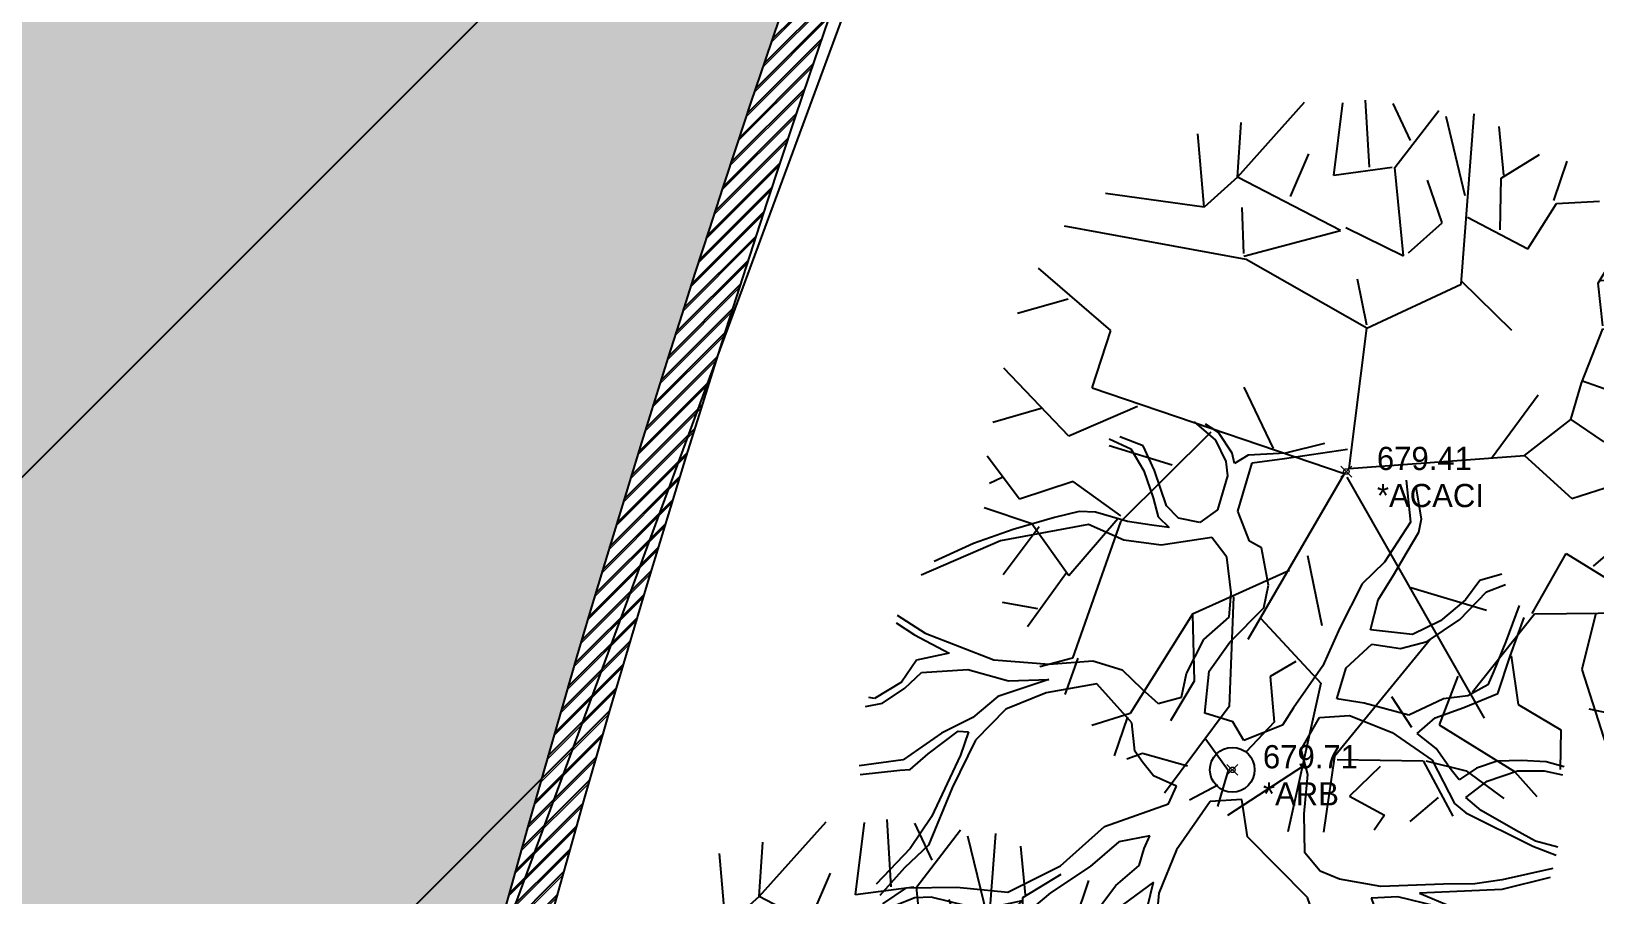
# Model space of a CAD drawing. Extents: x 350769 to 354978, y 6304672 to 6307963.
# Drawn here: x 352601.86 to 352610.41, y 6305503.55 to 6305508.27 of the extents above; entities that cross this region are included whole.
import ezdxf

# ---------------------------------------------------------------- set-up
doc = ezdxf.new("R2010")
doc.units = 0
doc.header["$PDMODE"] = 35
doc.header["$PDSIZE"] = 0.03
doc.linetypes.add('CONTINUOS', pattern=[0])
doc.layers.get('0').update_dxf_attribs({"linetype": 'CONTINUOUS'})
for name, color, linetype in [('0-LEVANTAMIENTO 2020.SEP', 252, 'CONTINUOUS'), ('1-MURO', 7, 'CONTINUOUS'), ('2-ACHURADO MURO', 9, 'CONTINUOUS'), ('2-ACHURADO RADIER', 9, 'CONTINUOUS'), ('2-ACHURADO VEREDA', 252, 'CONTINUOUS'), ('V-NODE DIC 2005', 4, 'CONTINUOUS'), ('V-NODE-TEXT DIC 2005', 2, 'CONTINUOUS'), ('Z-ACACI', 253, 'CONTINUOUS'), ('Z-ARB', 253, 'CONTINUOUS')]:
    doc.layers.add(name, color=color, linetype=linetype)
doc.layers.add('0_ASD_TOPOGRAFIA_ELEMENTOS', color=7, linetype='CONTINUOS', lineweight=5, true_color=0xbdbdbd)
pattern_1 = [(45, (0, 0), (-0.04490128060534577, 0.04490128060534577), [])]
pattern_2 = [(45, (38000, -3000), (-0.04490128060534577, 0.04490128060534577), [])]

# ---------------------------------------------------------------- blocks, each defined once
blk = doc.blocks.new('ACACI')
for p, q in [((-0.6209537349022867, 1.600605135768546), (-0.2607528943772195, 2.01530242168792)), ((-0.09436570407251565, 1.618158460041741), (-0.05231179883139703, 2.01530242168792)), ((0.09944794615785213, 1.666430101790866), (0.07202148622309323, 2.032855745961115)), ((0.3206880563411687, 1.815633358099376), (0.2237812312214373, 2.01530242168792)), ((0.2384086765187021, 1.666430101790866), (0.474276231998374, 1.982389938681308)), ((0.6114085316912679, 1.034510428005433), (0.6680898822287418, 1.967030779943343)), ((-0.6209537349022867, 1.600605135768546), (-0.6063262896050219, 1.899011648390342)), ((0.6260359769876231, 1.517226845477808), (0.5145017065715365, 1.949477455670149)), ((0.8344770725334456, 1.633517618779706), (0.8052221819298211, 1.899011648390342)), ((-0.8001399398444846, 1.433848555186842), (-0.8421938450856032, 1.83318668236825)), ((-0.3302332595521875, 1.499673521208933), (-0.2333264344324562, 1.734449233343867)), ((0.8198496272270859, 1.618158460041741), (1.028290722763813, 1.749808392077284)), ((1.11057010258628, 1.499673521208933), (1.180050467761248, 1.716895909070672)), ((0.2237812312214373, 1.666430101790866), (-0.09436570407251565, 1.618158460041741)), ((0.2932615963964054, 1.183713684314171), (0.2384086765187021, 1.666430101790866)), ((-0.6209537349022867, 1.600605135768546), (-0.8001399398444846, 1.433848555186842)), ((-0.05231179883139703, 1.317557781889263), (-0.6209537349022867, 1.600605135768546)), ((0.5017026919340424, 1.36802358916907), (0.4175948814518051, 1.600605135768546)), ((0.8198496272270859, 1.33511110615791), (0.8198496272270859, 1.618158460041741)), ((-0.8001399398444846, 1.433848555186842), (-1.34135541597243, 1.499673521208933)), ((0.97160937222543, 1.234179491598297), (1.125197547882635, 1.484314362470968)), ((1.125197547882635, 1.484314362470968), (1.35923667269526, 1.499673521208933)), ((-0.578899829670263, 1.183713684314171), (-0.5935272749675278, 1.433848555186842)), ((0.3206880563411687, 1.201267008587365), (0.5017026919340424, 1.36802358916907)), ((0.6406634222948924, 1.40093607218023), (0.97160937222543, 1.234179491598297)), ((-0.5661008150236739, 1.150801201307559), (-1.562595526145742, 1.317557781889263)), ((-0.578899829670263, 1.168354525576206), (-0.05231179883139703, 1.317557781889263)), ((-0.02488533889663813, 1.33511110615791), (0.2932615963964054, 1.183713684314171)), ((1.35923667269526, 1.052063752278627), (1.525623862999055, 1.33511110615791)), ((0.09944794615785213, 0.7865697226679913), (-0.5661008150236739, 1.150801201307559)), ((-1.299301510731311, 0.7514630741261499), (-1.701556256506592, 1.084976235285239)), ((0.09944794615785213, 0.8019288814059564), (0.04459502627923939, 1.052063752278627)), ((0.09944794615785213, 0.7865697226679913), (0.6114085316912679, 1.034510428005433)), ((0.6114085316912679, 1.052063752278627), (0.8893299924120583, 0.7865697226679913)), ((1.388491563298885, 0.8194822056791509), (1.35923667269526, 1.052063752278627)), ((1.373864118000711, 1.067422911016592), (1.734064958535782, 1.084976235285239)), ((1.706638498591929, 0.7690163983947969), (1.788917878414395, 0.9862387862608557)), ((-1.535169066210983, 0.9182196547078547), (-1.811262096263818, 0.834841364417116)), ((0.01493126862260397, 0.01704215812196708), (0.09944794615785213, 0.7865697226679913)), ((1.276957292880979, 0.5035223687841608), (1.388491563298885, 0.8019288814059564)), ((1.388491563298885, 0.8019288814059564), (1.706638498591929, 0.7690163983947969)), ((-1.396208335851043, 0.4355032372311598), (-1.299301510731311, 0.7514630741261499)), ((1.706638498591929, 0.7690163983947969), (1.915079594128656, 0.7185505911149903)), ((-1.520541620913718, 0.1700092076250712), (-1.880742461438786, 0.5364348517953204)), ((1.276957292880979, 0.5188815275221259), (1.525623862999055, 0.4355032372311598)), ((1.525623862999055, 0.4355032372311598), (1.719437513229423, 0.5869006590751269)), ((1.719437513229423, 0.5869006590751269), (1.997358973951123, 0.5188815275221259)), ((-0.01208632425914402, -0.01210653169459874), (-1.396460465980454, 0.4347220821757674)), ((-0.3997136247289745, 0.1195434003409446), (-0.5661008150236739, 0.4530565615043542)), ((0.792423167292327, 0.0866309173341051), (1.041089737401308, 0.4355032372311598)), ((1.222104373002367, 0.3038533051958439), (1.276957292880979, 0.5035223687841608)), ((1.734064958535782, 0.2533874979160373), (1.982731528643853, 0.3543191124756504)), ((-1.674129796571833, 0.319212463933809), (-1.937423811987173, 0.2380283391780722)), ((-1.147541765742062, 0.3367657882070034), (-1.520541620913718, 0.1700092076250712)), ((0.97160937222543, 0.1041842416029795), (1.222104373002367, 0.3038533051958439)), ((1.222104373002367, 0.3038533051958439), (1.401290577936379, 0.1875625318937182)), ((-0.7452870199658719, 0.2029216906316833), (-1.229821145554524, -0.2951538855784293)), ((1.401290577936379, 0.1875625318937182), (1.734064958535782, 0.2533874979160373)), ((1.734064958535782, 0.2533874979160373), (1.776118863776901, 0.0866309173341051)), ((-0.9537281155025994, 0.02080595131201335), (-1.299301510731311, 0.1195434003409446)), ((0.01493126862260397, 0.01704215812196708), (0.97160937222543, 0.1041842416029795)), ((0.97160937222543, 0.1041842416029795), (1.234903387639861, -0.128397304996497)), ((1.776118863776901, 0.0866309173341051), (2.039412879192241, 0.0383592755852078)), ((-1.783835636328149, -0.178863112276531), (-1.964850271921023, 0.05371843432317291)), ((1.234903387639861, -0.128397304996497), (1.622530688109691, 0.003252627043366374)), ((1.622530688109691, 0.003252627043366374), (2.024785433884972, -0.2446880782986227)), ((-1.880742461438786, -0.06257233897895276), (-1.950222826624668, -0.09548482198556485)), ((-1.493115160969865, -0.0779314977166905), (-1.783835636328149, -0.178863112276531)), ((-1.229821145554524, -0.2622414025672697), (-1.493115160969865, -0.0779314977166905)), ((-0.01208632425914402, -0.01210653169459874), (-0.5247002114119823, -0.9267073980165605)), ((0.002541121047215711, -0.02965985596779319), (0.7750720210287909, -1.335811744189414)), ((1.873025688887537, -0.1459506292696915), (2.052211893829735, -0.0779314977166905)), ((-1.714355271144086, -0.3127072098516237), (-1.977649286558517, -0.2293289195606576)), ((-1.674129796571833, -0.3280663685895888), (-1.867943446802201, -0.5935603981956774)), ((-1.507742606267129, -0.5935603981956774), (-1.714355271144086, -0.3127072098516237)), ((-1.244448590852699, -0.2776005613052348), (-1.507742606267129, -0.5935603981956774)), ((-1.229821145554524, -0.2951538855784293), (-1.48031614633237, -1.043364332661213)), ((1.35923667269526, -0.4948229491667462), (1.510996417692695, -0.3609788515962009)), ((-0.2058999744986068, -0.4619104661601341), (-0.1217921640163695, -0.8436952690683484)), ((1.028290722763813, -0.7603169787773822), (1.207476927706011, -0.4289979831492019)), ((1.207476927706011, -0.4289979831492019), (1.428717037879323, -0.5606479151890653)), ((-1.520541620913718, -0.5782012394577123), (-1.728982716450446, -0.8766077520795079)), ((-0.3028067996092432, -0.5452887564511002), (-0.8293948304481091, -0.7932294617885418)), ((0.3627419615731924, -0.6286670467420663), (0.7777957219859672, -0.7449578200396445)), ((-1.674129796571833, -0.7778703030505767), (-1.867943446802201, -0.7449578200396445)), ((-0.6063262896050219, -0.694492012759838), (-0.6209537349022867, -1.293499203533884)), ((0.7083153568100897, -1.192567588969951), (1.041089737401308, -0.7603169787773822)), ((1.041089737401308, -0.7603169787773822), (1.706638498591929, -0.7449578200396445)), ((1.373864118000711, -0.7603169787773822), (1.304383752816648, -1.060917656934407)), ((1.706638498591929, -0.7603169787773822), (1.900452148831391, -0.694492012759838)), ((1.706638498591929, -0.7449578200396445), (1.748692403833047, -0.9095202350904401)), ((-0.8293948304481091, -0.7932294617885418), (-1.160340780379556, -1.341770845278461)), ((-0.8293948304481091, -0.7932294617885418), (-0.8147673851417494, -1.159655105958791)), ((-0.4545665446075873, -0.8107827860617363), (-0.1217921640163695, -1.159655105958791)), ((0.474276231998374, -0.9095202350904401), (-0.03951278419390292, -1.55899323314452)), ((0.9167564523468172, -0.9928985253814062), (0.9588103575879359, -1.258392554987495)), ((-1.48031614633237, -1.043364332661213), (-1.659502351265473, -1.093830139941019)), ((-1.451061255728746, -1.043364332661213), (-1.520541620913718, -1.243033396249757)), ((-0.2607528943772195, -1.043364332661213), (-0.3997136247289745, -1.126742622952179)), ((0.6260359769876231, -1.109189298678984), (0.5291291518769867, -1.37687749382485)), ((1.304383752816648, -1.060917656934407), (1.443344483177498, -1.475614942853781)), ((-0.8147673851417494, -1.159655105958791), (-0.9391006701962397, -1.37687749382485)), ((-0.3997136247289745, -1.126742622952179), (-0.3722871647933061, -1.37687749382485)), ((-0.1217921640163695, -1.159655105958791), (-0.2881793543110689, -1.973690519063894)), ((0.265835136462556, -1.225480071980883), (0.3773694068786426, -1.392236652562815)), ((0.9588103575879359, -1.258392554987495), (1.194677913059422, -1.392236652562815)), ((1.346437658057766, -1.275945879260689), (1.609731673472197, -1.326411686540496)), ((-1.160340780379556, -1.341770845278461), (-1.368781875915374, -1.409789976831462)), ((-1.174968225675912, -1.359324169551655), (-1.244448590852699, -1.574352391882485)), ((-0.6209537349022867, -1.293499203533884), (-0.9665271301400935, -1.774021455471029)), ((-0.3722871647933061, -1.37687749382485), (-0.5240469097916503, -1.541439908871325)), ((0.5291291518769867, -1.37687749382485), (0.9441829122815761, -1.624818199162291)), ((1.194677913059422, -1.392236652562815), (1.194677913059422, -1.609459040424326)), ((-0.7452870199658719, -1.475614942853781), (-0.6209537349022867, -1.642371523435486)), ((-1.090860415193674, -1.55899323314452), (-1.174968225675912, -1.591905716151132)), ((-0.8421938450856032, -1.624818199162291), (-1.090860415193674, -1.55899323314452)), ((-0.2058999744986068, -1.609459040424326), (-0.6209537349022867, -1.890312228772927)), ((-0.03951278419390292, -1.55899323314452), (-0.09436570407251565, -1.973690519063894)), ((-0.02488533889663813, -1.574352391882485), (0.4450213413947495, -1.574352391882485)), ((0.2109822165839432, -1.609459040424326), (0.04459502627923939, -1.774021455471029)), ((0.4450213413947495, -1.574352391882485), (0.6114085316912679, -1.874953070034962)), ((0.4596487866929237, -1.574352391882485), (0.6808888968662359, -1.624818199162291)), ((-0.6209537349022867, -1.642371523435486), (-0.6758066547808994, -1.842040587023803)), ((0.6808888968662359, -1.624818199162291), (0.8893299924120583, -1.774021455471029)), ((0.9441829122815761, -1.624818199162291), (1.068516197345161, -1.758662296733064)), ((-0.6758066547808994, -1.725749813726452), (-0.8293948304481091, -1.809128104012871)), ((0.04459502627923939, -1.774021455471029), (0.2384086765187021, -1.874953070034962)), ((0.5291291518769867, -1.774021455471029), (0.3773694068786426, -1.907865553041574)), ((0.2384086765187021, -1.874953070034962), (0.1835557566400894, -1.958331360325928))]:
    blk.add_line(p, q)
blk = doc.blocks.new('ARB')
at = {"layer": 'Z-ARB', "linetype": 'Continuous'}
for p, q in [((-0.2385580580867099, 1.898504579822657), (-0.1199409992605069, 1.800467273175855)), ((-0.1037370954309154, 1.842688644946065), (-0.1761572467603401, 1.88660098843593)), ((-0.7016695290167263, 1.798489326946765), (-0.5826025348451367, 1.745512381706249)), ((-0.5146351368912292, 1.762810608483051), (-0.6429927561475779, 1.809786109181914)), ((-0.1199409992605069, 1.800467273175855), (-0.06139714527125761, 1.683792082454602)), ((-0.02826826094315038, 1.730226086428047), (-0.1037370954309154, 1.842688644946065)), ((-0.5826025348451367, 1.745512381706249), (-0.5085071719677217, 1.625870582005518)), ((-0.4511962324395427, 1.629986665980141), (-0.5146351368912292, 1.762810608483051)), ((-0.01472734207709436, 1.674889341359631), (-0.02826826094315038, 1.730226086428047)), ((0.05878677274449728, 1.721222977972502), (-0.01472734207709436, 1.674889341359631)), ((0.2632312270015973, 1.734980747291957), (0.05878677274449728, 1.721222977972502)), ((0.257660092700462, 1.705775838534464), (0.6029066781666188, 1.762942473770636)), ((0.4759808443031943, 1.792296455085307), (0.2632312270015973, 1.734980747291957)), ((-0.5085071719677217, 1.625870582005518), (-0.4555031251202308, 1.480154705239329)), ((-0.3832586538974283, 1.436275874523744), (-0.4511962324395427, 1.629986665980141)), ((-0.06139714527125761, 1.683792082454602), (-0.05185833922769234, 1.606562565365493)), ((0.00822328308277065, 1.414350377707706), (0.0829657373506052, 1.678909605644549)), ((0.0829657373506052, 1.678909605644549), (0.257660092700462, 1.705775838534464)), ((-0.05185833922769234, 1.606562565365493), (-0.1036286924045271, 1.420638552781384)), ((0.9247204678194976, 1.598753203435081), (0.9526354237332271, 1.369798940851069)), ((1.012712447700324, 1.388436096386613), (0.9808417728982022, 1.560384268183952)), ((-0.4555031251202308, 1.480154705239329), (-0.4268529944492911, 1.376789532706425)), ((-0.8587094330614491, 1.398809392135263), (-0.994457045901072, 1.364343472080691)), ((-0.7701159765165357, 1.396958016837743), (-0.8587094330614491, 1.398809392135263)), ((-0.5937150824611308, 1.34825901622753), (-0.7701159765165357, 1.396958016837743)), ((-0.4268529944492911, 1.376789532706425), (-0.3650931206720998, 1.319695774954198)), ((-0.3150048380957742, 1.370502086171655), (-0.3832586538974283, 1.436275874523744)), ((-0.1980668099513423, 1.348194964275535), (-0.3150048380957742, 1.370502086171655)), ((-0.1036286924045271, 1.420638552781384), (-0.1980668099513423, 1.348194964275535)), ((0.07397833662435005, 1.250987145359431), (0.00822328308277065, 1.414350377707706)), ((0.9526354237332271, 1.369798940851069), (0.8133364126297238, 1.147651995528577)), ((0.9988629298441083, 1.315834381271998), (1.012712447700324, 1.388436096386613)), ((-1.217836342140799, 1.294006753603753), (-1.434756114109405, 1.214830329485267)), ((-0.8074188346436131, 1.328664025078979), (-1.286257494572055, 1.231648893957754)), ((-0.994457045901072, 1.364343472080691), (-1.217836342140799, 1.294006753603753)), ((-0.6131350060786644, 1.246456211489203), (-0.8074188346436131, 1.328664025078979)), ((-0.4599856979093602, 1.330356257270978), (-0.5937150824611308, 1.34825901622753)), ((-0.3650931206720998, 1.319695774954198), (-0.4599856979093602, 1.330356257270978)), ((0.937660615229106, 1.206787022923891), (0.9988629298441083, 1.315834381271998)), ((-1.286257494572055, 1.231648893957754), (-1.718236271934074, 1.037547674907728)), ((-1.434756114109405, 1.214830329485267), (-1.648154307218647, 1.112325912401502)), ((-0.4077684726362349, 1.22232522232116), (-0.6131350060786644, 1.246456211489203)), ((-0.1327585778326466, 1.267934345672984), (-0.4077684726362349, 1.22232522232116)), ((-0.04802207861757779, 1.161311371041847), (-0.1327585778326466, 1.267934345672984)), ((0.1399389636862907, 1.215914507508387), (0.07397833662435005, 1.250987145359431)), ((0.181825159364962, 1.011958312149545), (0.1399389636862907, 1.215914507508387)), ((0.8644895678207831, 1.077699087746623), (0.937660615229106, 1.206787022923891)), ((-0.02049341946076311, 0.9675352671574728), (-0.04802207861757779, 1.161311371041847)), ((0.8133364126297238, 1.147651995528577), (0.6934573251419351, 1.027307854943501)), ((0.6934573251419351, 1.027307854943501), (0.5748111521206738, 0.78617243966346)), ((0.7821921180475329, 0.9425783808710548), (0.8644895678207831, 1.077699087746623)), ((1.336701366846683, 1.055422276511308), (1.259966684569008, 0.9495041163345377)), ((1.456851595647095, 1.092697316120393), (1.336701366846683, 1.055422276511308)), ((1.373833069206739, 0.9955853488118009), (1.478256109012364, 1.035860510174643)), ((-0.0297183229613438, 0.8336901975426372), (-0.02049341946076311, 0.9675352671574728)), ((0.1582350810786011, 0.8882947910869916), (0.181825159364962, 1.011958312149545)), ((0.7425967763938388, 0.7768218359196908), (0.7821921180475329, 0.9425783808710548)), ((1.259966684569008, 0.9495041163345377), (1.124536088194873, 0.8321265847325776)), ((1.231454776330793, 0.8418282149377774), (1.373833069206739, 0.9955853488118009)), ((-0.02356739768219995, 0.6969120317216948), (0.1582350810786011, 0.8882947910869916)), ((1.553755542117869, 0.9235583552372191), (1.483805038840728, 0.7258874207973349)), ((1.508899172904421, 0.6456905661898418), (1.581627218018184, 0.8578803865748341)), ((-1.84984960530528, 0.773918126233184), (-1.749088701501023, 0.7095507646854458)), ((-1.844840496347388, 0.8169213460641913), (-1.690377510878534, 0.7210072219595531)), ((-0.1665300292097527, 0.7091348818321421), (-0.0297183229613438, 0.8336901975426372)), ((0.5748111521206738, 0.78617243966346), (0.4863559180103039, 0.5769827410331345)), ((0.9726113510096184, 0.7556004250245678), (0.7425967763938388, 0.7768218359196908)), ((1.124536088194873, 0.8321265847325776), (0.9726113510096184, 0.7556004250245678)), ((1.054268568450425, 0.717367261840991), (1.231454776330793, 0.8418282149377774)), ((-1.749088701501023, 0.7095507646854458), (-1.557769597839069, 0.6126935316524396)), ((-1.690377510878534, 0.7210072219595531), (-1.313428085320993, 0.5811316257013459)), ((-0.2585374407917698, 0.5231127725855913), (-0.1665300292097527, 0.7091348818321421)), ((-0.1348235771183681, 0.5372180371941795), (-0.02356739768219995, 0.6969120317216948)), ((0.6139312633604277, 0.5676951727427877), (0.7521432207013277, 0.6995908617545865)), ((0.7521432207013277, 0.6995908617545865), (0.9092915277724387, 0.6772207044032257)), ((0.9092915277724387, 0.6772207044032257), (1.054268568450425, 0.717367261840991)), ((1.483805038840728, 0.7258874207973349), (1.419390523575203, 0.5572579009412948)), ((-1.557769597839069, 0.6126935316524396), (-1.73523458530326, 0.5713031366040013)), ((1.445274569805406, 0.4393716568465607), (1.508899172904421, 0.6456905661898418)), ((-1.73523458530326, 0.5713031366040013), (-1.814765950639412, 0.4507035012911729)), ((-1.707366728536726, 0.5056258964823428), (-1.453315254206245, 0.524965392901322)), ((-1.453315254206245, 0.524965392901322), (-1.230065057718093, 0.4673294098847691)), ((-1.313428085320993, 0.5811316257013459), (-1.010371563043009, 0.5610254484863617)), ((-1.010371563043009, 0.5610254484863617), (-0.7720510968447343, 0.5833657951970963)), ((-0.7720510968447343, 0.5833657951970963), (-0.6112055308094568, 0.5376341321052678)), ((-0.6112055308094568, 0.5376341321052678), (-0.5016467673904117, 0.4338795847088477)), ((-0.2834979000908788, 0.3922654626694566), (-0.2585374407917698, 0.5231127725855913)), ((-0.1544108373691415, 0.3072835844595829), (-0.1348235771183681, 0.5372180371941795)), ((0.4863559180103039, 0.5769827410331345), (0.3287354944477556, 0.3432820616671961)), ((0.564934632888253, 0.3962907746426936), (0.6139312633604277, 0.5676951727427877)), ((1.419390523575203, 0.5572579009412948), (1.389946712271922, 0.4874607577112329)), ((-1.814765950639412, 0.4507035012911729), (-1.96158935863059, 0.3581554806060012)), ((-1.796886835265468, 0.4171954168486991), (-1.707366728536726, 0.5056258964823428)), ((-1.010066003975226, 0.4781160225529675), (-1.287066619042889, 0.3803031714378449)), ((-1.230065057718093, 0.4673294098847691), (-1.010066003975226, 0.4781160225529675)), ((-0.7473954407323617, 0.4581063935693237), (-1.023946120451001, 0.4053539038613962)), ((-0.5534477191868064, 0.2477951685468724), (-0.7473954407323617, 0.4581063935693237)), ((-0.5016467673904117, 0.4338795847088477), (-0.4115492317396274, 0.3563353565668876)), ((1.260838925485587, 0.3614397988758355), (1.445274569805406, 0.4393716568465607)), ((1.389946712271922, 0.4874607577112329), (1.281178566230665, 0.4253622119304055)), ((-1.96158935863059, 0.3581554806060012), (-1.992707652936588, 0.3640916127205855)), ((-1.917513778900684, 0.3346988837147364), (-1.796886835265468, 0.4171954168486991)), ((-1.287066619042889, 0.3803031714378449), (-1.422501034548986, 0.2629263683729732)), ((-1.023946120451001, 0.4053539038613962), (-1.243635795990485, 0.3116571367190772)), ((-0.4115492317396274, 0.3563353565668876), (-0.2834979000908788, 0.3922654626694566)), ((0.3287354944477556, 0.3432820616671961), (0.2705017238695291, 0.2488833942234123)), ((0.7143644269490323, 0.3752267618174301), (0.564934632888253, 0.3962907746426936)), ((0.9610297268263821, 0.3131241089431569), (0.7143644269490323, 0.3752267618174301)), ((1.148235274715262, 0.405576309938624), (0.9610297268263821, 0.3131241089431569)), ((1.103992358350297, 0.3009012588327096), (1.260838925485587, 0.3614397988758355)), ((1.281178566230665, 0.4253622119304055), (1.148235274715262, 0.405576309938624)), ((-2.010109348266269, 0.3146574869924734), (-1.917513778900684, 0.3346988837147364)), ((-1.422501034548986, 0.2629263683729732), (-1.592747184193286, 0.1748464746224272)), ((-1.243635795990485, 0.3116571367190772), (-1.405708972934008, 0.1391670276198056)), ((-0.1544108373691415, 0.3072835844595829), (-0.1544108373691415, 0.3072835844595829)), ((-0.001432684968676767, 0.2630527107849048), (-0.1544108373691415, 0.3072835844595829)), ((0.05987343432752823, 0.1608993201625708), (-0.001432684968676767, 0.2630527107849048)), ((0.3743457285781915, 0.1161254926846595), (0.4726216622348147, 0.2931780913322655)), ((0.4726216622348147, 0.2931780913322655), (0.6368780693865119, 0.3071569376315892)), ((0.6368780693865119, 0.3071569376315892), (0.8699413271569938, 0.2173853117064937)), ((1.006616295389904, 0.213969382999494), (1.103992358350297, 0.3009012588327096)), ((-1.592747184193286, 0.1748464746224272), (-1.798925810946457, 0.02565637796760711)), ((-1.663178926644832, 0.06011847888930788), (-1.501555685050334, 0.1875482265822939)), ((-1.501555685050334, 0.1875482265822939), (-1.445644996618284, 0.1843239372556127)), ((-1.445644996618284, 0.1843239372556127), (-1.486163874533304, 0.05644851252873195)), ((-0.5343349608083372, 0.09349962854230398), (-0.5534477191868064, 0.2477951685468724)), ((0.2705017238695291, 0.2488833942234123), (0.05987343432752823, 0.1608993201625708)), ((0.8699413271569938, 0.2173853117064937), (1.092096831622257, 0.06949952945524274)), ((1.112474709252638, 0.1335808890107728), (1.006616295389904, 0.213969382999494)), ((-1.405708972934008, 0.1391670276198056), (-1.528697161598757, -0.1237963197481804)), ((-0.4895077057917661, 0.03219469566283806), (-0.5343349608083372, 0.09349962854230398)), ((0.4129922389038256, -0.01941029260524374), (0.3743457285781915, 0.1161254926846595)), ((1.19563909639146, 0.01965032531370525), (1.112474709252638, 0.1335808890107728)), ((-1.798925810946457, 0.02565637796760711), (-2.040025276059168, -0.01121049295488774)), ((-1.760393857490271, -0.02684017643059633), (-1.663178926644832, 0.06011847888930788)), ((-1.486163874533304, 0.05644851252873195), (-1.639789118324188, -0.283521641432344)), ((-0.4305177355854539, -0.03941940511231223), (-0.4895077057917661, 0.03219469566283806)), ((1.092096831622257, 0.06949952945524274), (1.216872453989708, -0.1653174000903164)), ((1.241862783370379, -0.03431350572645897), (1.19563909639146, 0.01965032531370525)), ((1.335076329929507, 0.03075619670562446), (1.241862783370379, -0.03431350572645897)), ((1.447397381984047, 0.06969097223282006), (1.335076329929507, 0.03075619670562446)), ((1.394058661870076, -0.04085644699262048), (1.558765004368979, 0.01818276071389846)), ((1.57757076992857, 0.07495653120258794), (1.447397381984047, 0.06969097223282006)), ((1.558765004368979, 0.01818276071389846), (1.704531957218933, 0.02063992866351327)), ((1.7142419190277, 0.07154133103267668), (1.57757076992857, 0.07495653120258794)), ((1.704531957218933, 0.02063992866351327), (1.805910838211275, 0.001300872824685939)), ((1.814220548925732, 0.04486190189345507), (1.7142419190277, 0.07154133103267668)), ((-2.032775839619717, -0.05773958808094903), (-1.817698615830523, -0.03096535574786685)), ((-1.817698615830523, -0.03096535574786685), (-1.760393857490271, -0.02684017643059633)), ((-0.3035603674306913, -0.09373527911066049), (-0.4305177355854539, -0.03941940511231223)), ((0.3961748822221125, -0.2348244023169173), (0.4129922389038256, -0.01941029260524374)), ((1.279753799279206, -0.1320002264901632), (1.394058661870076, -0.04085644699262048)), ((-1.528697161598757, -0.1237963197481804), (-1.65335912806222, -0.4391900954651646)), ((-0.3464030326995271, -0.1910699569161807), (-0.3035603674306913, -0.09373527911066049)), ((0.05478886608580069, -0.1620940513612368), (-0.1171676413887326, -0.1746079830745657)), ((0.08881146726525913, -0.3645501858463831), (0.05478886608580069, -0.1620940513612368)), ((1.216872453989708, -0.1653174000903164), (1.28006317748077, -0.2149103809642838)), ((1.363559123967207, -0.20074062382173), (1.279753799279206, -0.1320002264901632)), ((-0.6941440398859413, -0.3206968301583402), (-0.3464030326995271, -0.1910699569161807)), ((-0.1171676413887326, -0.1746079830745657), (-0.2972590337794827, -0.4415528853460273)), ((0.4040048381793895, -0.4473327528894515), (0.3961748822221125, -0.2348244023169173)), ((1.28006317748077, -0.2149103809642838), (1.650274275858465, -0.3910432363572909)), ((1.553672797865147, -0.3048091537357323), (1.363559123967207, -0.20074062382173)), ((-1.639789118324188, -0.283521641432344), (-1.75381592987469, -0.4577397981147442)), ((-0.9297327887270512, -0.5395282141371354), (-0.6941440398859413, -0.3206968301583402)), ((1.663502725928993, -0.3634652792816269), (1.553672797865147, -0.3048091537357323)), ((-0.6131047996368579, -0.4039582990526469), (-0.7682692455000506, -0.540231571516415)), ((-0.4448768782822299, -0.3682470843123156), (-0.6131047996368579, -0.4039582990526469)), ((-0.4743092321823497, -0.4380464131581903), (-0.4448768782822299, -0.3682470843123156)), ((0.4220252665836597, -0.6918864589324585), (0.08881146726525913, -0.3645501858463831)), ((1.650274275858465, -0.3910432363572909), (1.778006502076096, -0.4384337816672996)), ((1.786911007206072, -0.3946181115661602), (1.663502725928993, -0.3634652792816269)), ((-1.75381592987469, -0.4577397981147442), (-1.936988061112061, -0.6563025272034793)), ((-1.65335912806222, -0.4391900954651646), (-1.78246837192637, -0.5652186925663045)), ((-0.5000244573602686, -0.5310408394161641), (-0.4743092321823497, -0.4380464131581903)), ((-0.2972590337794827, -0.4415528853460273), (-0.391284673651171, -0.6799436736037023)), ((0.4901384978948045, -0.5466108065493245), (0.4040048381793895, -0.4473327528894515)), ((1.76091201894269, -0.5109904123528395), (1.485397506132358, -0.5782095443873914)), ((-1.78246837192637, -0.5652186925663045), (-1.915596963710414, -0.7176292276226377)), ((-1.21643954647152, -0.6882431961585098), (-0.9297327887270512, -0.5395282141371354)), ((-0.7682692455000506, -0.540231571516415), (-0.9821135548281745, -0.6877970785462821)), ((-0.6263707073831029, -0.6425438172836948), (-0.5000244573602686, -0.5310408394161641)), ((0.5950427768748341, -0.5892785838923373), (0.4901384978948045, -0.5466108065493245)), ((0.8222936291113001, -0.6250294331557598), (0.5950427768748341, -0.5892785838923373)), ((1.485397506132358, -0.5782095443873914), (1.335322955390438, -0.6023349693878117)), ((1.747148352247677, -0.5603387816872782), (1.483379277842687, -0.630578223399425)), ((-1.898024069188978, -0.7622249322339485), (-1.770601959393389, -0.6729896851156809)), ((-1.770601959393389, -0.6729896851156809), (-1.494699855487852, -0.6654259046954394)), ((-1.494699855487852, -0.6654259046954394), (-1.21643954647152, -0.6882431961585098)), ((-0.7573561886401876, -0.8211304620763258), (-0.6263707073831029, -0.6425438172836948)), ((-0.420390015880912, -0.6216457722039195), (-0.6186737209791318, -0.7721717070244267)), ((-0.4670920005373773, -0.8237436825402256), (-0.420390015880912, -0.6216457722039195)), ((-0.391284673651171, -0.6799436736037023), (-0.4147341674470226, -1.01465663539966)), ((0.9167331804055721, -0.6807457292079562), (0.7696011227526469, -0.6903797762879549)), ((1.164768156086211, -0.6075008895340943), (0.8222936291113001, -0.6250294331557598)), ((1.125622021243544, -0.728200892210225), (0.9167331804055721, -0.6807457292079562)), ((1.483379277842687, -0.630578223399425), (1.034121143900848, -0.65799248969779)), ((1.034121143900848, -0.65799248969779), (1.243960300485924, -0.7431676408059502)), ((1.335322955390438, -0.6023349693878117), (1.164768156086211, -0.6075008895340943)), ((-1.724408871035848, -0.7271139197337106), (-1.873555337846483, -0.789117374363741)), ((-1.634583205241142, -0.7215928660343707), (-1.724408871035848, -0.7271139197337106)), ((-1.441249692425117, -0.7660806915182548), (-1.634583205241142, -0.7215928660343707)), ((-1.296722587094337, -0.7709944954849561), (-1.441249692425117, -0.7660806915182548)), ((-1.136354441103322, -0.7337839484071083), (-1.296722587094337, -0.7709944954849561)), ((-1.206145246014785, -0.8033217777756363), (-1.136354441103322, -0.7337839484071083)), ((-0.9821135548281745, -0.6877970785462821), (-1.117547970336091, -0.8051738816111538)), ((0.5229334881641989, -0.9672887132228425), (0.4220252665836597, -0.6918864589324585)), ((0.5921048081308982, -0.7319343940453109), (0.5678998432485969, -0.9006307684894637)), ((0.7957670391606371, -0.8913411261028159), (0.5921048081308982, -0.7319343940453109)), ((0.7696011227526469, -0.6903797762879549), (0.8352218236632325, -0.8535550970318582)), ((1.271217089784841, -0.8538784628490248), (1.125622021243544, -0.728200892210225)), ((1.243960300485924, -0.7431676408059502), (1.461330763682781, -0.9579469927630271)), ((-1.290253916808069, -0.9906804537240532), (-1.206145246014785, -0.8033217777756363)), ((-1.117547970336091, -0.8051738816111538), (-1.249907651737885, -0.9909435867193679)), ((-0.8200610746080201, -1.065329763105183), (-0.7573561886401876, -0.8211304620763258)), ((-0.6186737209791318, -0.7721717070244267), (-0.7433378497262311, -0.9594094173144185)), ((-0.4620257669630519, -1.050781471477421), (-0.4670920005373773, -0.8237436825402256)), ((0.8352218236632325, -0.8535550970318582), (0.9801697501461604, -1.152581261520027)), ((1.398453237525246, -0.9912648948984497), (1.271217089784841, -0.8538784628490248)), ((0.5678998432485969, -0.9006307684894637), (0.5443410921216127, -1.024130066839462)), ((0.9200965453128447, -1.171219145593568), (0.7957670391606371, -0.8913411261028159)), ((-1.355318464964512, -1.204506321134431), (-1.290253916808069, -0.9906804537240532)), ((-1.249907651737885, -0.9909435867193679), (-1.335107195427554, -1.26855279044139)), ((-0.7433378497262311, -0.9594094173144185), (-0.7763285116216139, -1.216884495217528)), ((-0.4147341674470226, -1.01465663539966), (-0.3156730417158542, -1.342464172070322)), ((0.4657363536389312, -1.182615370049461), (0.5229334881641989, -0.9672887132228425)), ((0.5443410921216127, -1.024130066839462), (0.4737381939012266, -1.266988982030853)), ((1.54514136457874, -1.02668048036594), (1.398453237525246, -0.9912648948984497)), ((1.461330763682781, -0.9579469927630271), (1.561313941254411, -0.9846233313064658)), ((-0.845497520205754, -1.241394747413324), (-0.8200610746080201, -1.065329763105183)), ((-0.4342970102679828, -1.244421589213744), (-0.4620257669630519, -1.050781471477421)), ((0.39609213796939, -1.463191911290778), (0.4657363536389312, -1.182615370049461)), ((1.015763029648951, -1.219569922377559), (0.9200965453128447, -1.171219145593568)), ((0.9801697501461604, -1.152581261520027), (1.31492435770997, -1.34460664542712)), ((-1.471948771753887, -1.393264690599608), (-1.355318464964512, -1.204506321134431)), ((-1.335107195427554, -1.26855279044139), (-1.452837447126512, -1.419400346044313)), ((-0.9467458170292957, -1.433095308427255), (-0.845497520205754, -1.241394747413324)), ((-0.7763285116216139, -1.216884495217528), (-0.8949701369710965, -1.458016819903605)), ((-0.493168627799605, -1.384014970693897), (-0.4342970102679828, -1.244421589213744)), ((0.4737381939012266, -1.266988982030853), (0.4533947106938285, -1.459078189372121)), ((1.270407937972777, -1.366204228755123), (1.015763029648951, -1.219569922377559)), ((-0.3802341462233017, -1.300054980051755), (-0.4126151744003437, -1.384336591474494)), ((-0.3067522128658311, -1.464721994868341), (-0.3802341462233017, -1.300054980051755)), ((-0.3156730417158542, -1.342464172070322), (-0.05580292999002268, -1.588006981443868)), ((-1.08153165672411, -1.505283402201712), (-0.9467458170292957, -1.433095308427255)), ((-0.5840583870049159, -1.47962542005007), (-0.493168627799605, -1.384014970693897)), ((-0.4126151744003437, -1.384336591474494), (-0.5521838697404746, -1.523406797557982)), ((-1.21419616865569, -1.60813986224457), (-1.08153165672411, -1.505283402201712)), ((-0.8949701369710965, -1.458016819903605), (-1.187255667282443, -1.635935253606476)), ((-0.8814261508414347, -1.641525635468497), (-0.7070098465319461, -1.531585025394634)), ((-0.5521838697404746, -1.523406797557982), (-0.7338503390274127, -1.586822131640474)), ((-0.7070098465319461, -1.531585025394634), (-0.5840583870049159, -1.47962542005007)), ((-0.1853568836686463, -1.548236596436254), (-0.3067522128658311, -1.464721994868341)), ((0.3974587505217642, -1.666859827684675), (0.39609213796939, -1.463191911290778)), ((0.4748037717272382, -1.515911904721179), (0.4530868402398482, -1.587012830420463)), ((0.4533947106938285, -1.459078189372121), (0.62918217522747, -1.552802405098191)), ((0.5600131666451489, -1.577312657292168), (0.4748037717272382, -1.515911904721179)), ((-0.7338503390274127, -1.586822131640474), (-0.9908466918277554, -1.748812162000831)), ((-0.1044933235280041, -1.63146455255719), (-0.1853568836686463, -1.548236596436254)), ((-0.05580292999002268, -1.588006981443868), (0.2236566042720369, -1.731771403508901)), ((0.4530868402398482, -1.587012830420463), (0.4732675111572462, -1.651219703307106)), ((0.7115910679513036, -1.62888390426815), (0.5600131666451489, -1.577312657292168)), ((0.62918217522747, -1.552802405098191), (0.7405528882063663, -1.604315164289801)), ((0.7405528882063663, -1.604315164289801), (0.8067930233883089, -1.722454541058141)), ((-1.011297798851956, -1.729699891832752), (-0.8814261508414347, -1.641525635468497)), ((-0.097075845245854, -1.678025703378808), (-0.1044933235280041, -1.63146455255719)), ((-0.0964884160002839, -1.844010235034148), (-0.097075845245854, -1.678025703378808)), ((-0.05901822123996681, -1.647584595278204), (-0.06844940346672956, -1.781556555698444)), ((0.2345994805436931, -1.801661275836523), (-0.05901822123996681, -1.647584595278204)), ((0.4895297819348343, -1.867869793715727), (0.3974587505217642, -1.666859827684675)), ((0.4732675111572462, -1.651219703307106), (0.5163851875477121, -1.847807288803779)), ((0.7792269065575965, -1.73968599833097), (0.7115910679513036, -1.62888390426815)), ((-0.06844940346672956, -1.781556555698444), (0.01935946779303777, -1.956564065571001)), ((0.2236566042720369, -1.731771403508901), (0.4328211593692686, -1.885427728771901)), ((-0.03654813004868629, -1.953344323916099), (-0.0964884160002839, -1.844010235034148)), ((0.3544487486178696, -1.892326153486465), (0.2345994805436931, -1.801661275836523))]:
    blk.add_line(p, q, dxfattribs=at)
at = {"layer": 'Z-ARB'}
blk.add_circle((0, 0), 0.1222823149583705, dxfattribs=at)
blk = doc.blocks.new('*U1327')
at = {"color": 0, "linetype": 'ByBlock', "lineweight": -2, "transparency": 16777216}
blk.add_point((0, 0), dxfattribs=at)
blk = doc.blocks.new('*U1772', base_point=(352609.116, 6305505.797))
at = {"layer": 'V-NODE-TEXT DIC 2005', "linetype": 'ByBlock', "char_height": 0.127}
for s, insert, attachment_point in [('679.41', (352609.2827893218, 6305505.867710678), 4), ('*ACACI', (352609.2827893218, 6305505.729210678), 1)]:
    blk.add_mtext(s, dxfattribs=dict(at, insert=insert, attachment_point=attachment_point))
blk = doc.blocks.new('*U1773', base_point=(352609.116, 6305505.797))
at = {"layer": 'V-NODE-TEXT DIC 2005', "color": 2, "lineweight": -2}
blk.add_blockref('*U1772', (352609.116, 6305505.797), dxfattribs=at)
blk = doc.blocks.new('*U1662', base_point=(352608.493, 6305504.166))
at = {"layer": 'V-NODE-TEXT DIC 2005', "linetype": 'ByBlock', "char_height": 0.127}
for s, insert, attachment_point in [('679.71', (352608.6597893219, 6305504.236710678), 4), ('*ARB', (352608.6597893219, 6305504.098210678), 1)]:
    blk.add_mtext(s, dxfattribs=dict(at, insert=insert, attachment_point=attachment_point))
blk = doc.blocks.new('*U1663', base_point=(352608.493, 6305504.166))
at = {"layer": 'V-NODE-TEXT DIC 2005', "color": 2, "lineweight": -2}
blk.add_blockref('*U1662', (352608.493, 6305504.166), dxfattribs=at)
blk = doc.blocks.new('TOPOGRAFIA')
at = {"layer": '2-ACHURADO MURO', "lineweight": 0, "true_color": 0xbdbdbd}
h = blk.add_hatch(dxfattribs=at)
h.set_pattern_fill('ANSI31', color=9, scale=0.02)
h.set_pattern_definition(pattern_2)
edge = h.paths.add_edge_path()
edge.add_arc((382661.8497472931, 6299825.394476231), 8364.201529480082, 18.36743993777888, 18.39220609080255)
edge.add_arc((390695.9973650972, 6302489.994936492), 100.4947646353727, 185.1987615134671, 194.7156744447373, ccw=False)
edge.add_arc((390673.6391252978, 6302485.801487121), 77.87821733808273, 170.4597917951373, 183.6165667406848, ccw=False)
edge.add_arc((390705.8871725296, 6302474.937748189), 111.6100104920665, 159.2061722836764, 167.7026648189619, ccw=False)
edge.add_line((390601.547, 6302514.56), (390605.592, 6302523.604))
edge.add_line((390605.592, 6302523.604), (390603.34, 6302524.862))
edge.add_line((390603.34, 6302524.862), (390594.96, 6302529.443))
edge.add_line((390594.96, 6302529.443), (390595.0655265737, 6302529.636039224))
edge.add_line((390595.0655265737, 6302529.636039224), (390603.4464105751, 6302525.054555978))
edge.add_line((390603.4464105751, 6302525.054555978), (390605.943639402, 6302523.659567584))
edge.add_line((390605.943639402, 6302523.659567584), (390601.77, 6302514.429))
edge.add_line((390601.77, 6302514.429), (390598.743, 6302505.085))
edge.add_arc((390651.9069201863, 6302488.118704786), 55.80553362234676, 162.3004655639039, 177.4649637547306)
edge.add_arc((390670.8964102221, 6302486.044459532), 74.87832526220251, 176.521980075698, 191.8431047421331)
edge.add_arc((390658.0216826526, 6302482.113894999), 61.48278072278477, 190.7204813497564, 200.04418230605)
edge.add_line((390600.263, 6302461.041), (390599.983, 6302460.901))
edge.add_line((390599.983, 6302460.901), (390599.939, 6302461.036))
h = blk.add_hatch(dxfattribs=at)
h.set_pattern_fill('ANSI31', color=9, scale=0.02)
h.set_pattern_definition(pattern_2)
edge = h.paths.add_edge_path()
edge.add_arc((390686.9579808219, 6302480.988360007), 85.48630073150518, 148.9413849516457, 154.6299992813466)
edge.add_arc((390688.5745647104, 6302480.221786547), 87.27542854630889, 154.629999282899, 164.8887320145517)
edge.add_arc((390663.669820795, 6302486.225817338), 61.67056801126563, 164.2419917389525, 179.2890796450186)
edge.add_arc((390672.2500396795, 6302486.280349662), 70.24963426631265, 179.4203818988414, 191.8796471875362)
edge.add_line((390603.505, 6302471.819), (390605.764, 6302463.41))
edge.add_line((390605.764, 6302463.41), (390606.0000652791, 6302463.510537783))
edge.add_line((390606.0000652791, 6302463.510537783), (390603.7536468498, 6302471.872703596))
edge.add_arc((390672.2554577348, 6302486.275852677), 69.99963427040097, 179.4206163962054, 191.8740126898512, ccw=False)
edge.add_arc((390663.6752388427, 6302486.221320356), 61.42056800775621, 164.2406759050378, 179.2888124593908, ccw=False)
edge.add_arc((390688.5799827561, 6302480.217289564), 87.02542854119389, 154.6299992817111, 164.8896612532729, ccw=False)
edge.add_arc((390686.9633988728, 6302480.983863022), 85.23630073184275, 148.9413849508861, 154.6299992805067, ccw=False)
edge.add_line((390613.94657804, 6302524.958524339), (390613.727, 6302525.092))
at = {"layer": '2-ACHURADO RADIER', "lineweight": 0, "true_color": 0xbdbdbd}
h = blk.add_hatch(color=9, dxfattribs=at)
h.dxf.hatch_style = 1
h.paths.add_polyline_path([(390613.727, 6302525.092), (390607.0063436303, 6302529.698478636), (390606.856, 6302529.485), (390606.8065884269, 6302529.516598312), (390606.1587634241, 6302528.50356785), (390606.024, 6302528.293), (390605.474, 6302528.645), (390603.4464105751, 6302525.054555978), (390605.943639402, 6302523.659567584), (390601.77, 6302514.429), (390598.743, 6302505.085, 0.0662643390655127), (390596.156, 6302490.587, 0.06695078301870855), (390597.612, 6302470.677, 0.04070477868156237), (390600.263, 6302461.041), (390599.983, 6302460.901), (390599.796, 6302457.878), (390599.6469070245, 6302457.81831244), (390599.6197320306, 6302457.774975148), (390599.6271688355, 6302457.734852214), (390599.526914241, 6302457.557983644), (390599.4739845979, 6302457.336406196), (390599.748480088, 6302457.267296766), (390608.764, 6302460.854), (390608.355, 6302461.211), (390605.764, 6302463.41), (390603.505, 6302471.819, -0.05441741980994856), (390602.004, 6302486.991, -0.06574980799048745), (390604.317, 6302502.974, -0.04479208541021366), (390609.7159999539, 6302517.615999904, -0.02482636147288042)])
h.paths.add_polyline_path([(390599.8729213466, 6302457.625284544), (390599.8198354833, 6302457.475270866), (390599.7687464135, 6302457.341525774), (390599.8004023364, 6302457.35490174), (390599.8023034632, 6302457.360448427), (390599.7357377963, 6302457.350541484), (390599.7808807106, 6302457.37631474), (390599.7931010114, 6302457.405283207), (390599.8198354833, 6302457.475270866), (390599.8729213466, 6302457.625284544), (390599.7741929364, 6302457.587205756), (390599.6761138779, 6302457.481288243), (390599.6575946732, 6302457.482996847), (390599.6415615235, 6302457.471734677), (390599.5813905417, 6302457.455072329), (390599.5515281087, 6302457.459323265), (390599.6707252147, 6302457.519364157), (390599.7269340592, 6302457.568080294), (390599.7587818687, 6302457.612040356), (390599.8126707103, 6302457.628758665), (390599.7741929364, 6302457.587205756)], flags=16)
at = {"layer": '1-MURO', "color": 9, "lineweight": 0, "true_color": 0xbdbdbd, "flags": 128}
blk.add_lwpolyline([(390613.727, 6302525.092, 0.02482636115807182), (390609.716, 6302517.616, 0.04479208571899447), (390604.317, 6302502.974, 0.06574980799048898), (390602.004, 6302486.991, 0.05441741980995048), (390603.505, 6302471.819), (390605.764, 6302463.41), (390606.0000652791, 6302463.510537783), (390603.7536468498, 6302471.872703596, -0.05439173569098896), (390602.2594023613, 6302486.983687522, -0.06575440336356739), (390604.5634054621, 6302502.902966821, -0.04479614842841891), (390609.9473079895, 6302517.504387491, -0.02482636115775085), (390613.94657804, 6302524.958524339)], format="xyb", close=True, dxfattribs=at)
at = {"layer": 'V-NODE DIC 2005', "color": 9, "lineweight": 0, "true_color": 0xbdbdbd, "rotation": 359.9963883938062}
for p in [(390609.0536488344, 6302505.864456418), (390608.4305460265, 6302504.233495693)]:
    blk.add_blockref('*U1327', p, dxfattribs=at)
at = {"layer": 'V-NODE-TEXT DIC 2005', "color": 9, "lineweight": 0, "true_color": 0xbdbdbd, "rotation": 359.9963883938062}
for name, p in [('*U1773', (390609.0536488344, 6302505.864456418)), ('*U1663', (390608.4305460265, 6302504.233495693))]:
    blk.add_blockref(name, p, dxfattribs=at)
at = {"layer": 'Z-ACACI', "color": 9, "lineweight": 0, "true_color": 0xbdbdbd, "rotation": 359.090101839884}
for p in [(390609.0536851026, 6302505.864040119), (390606.4388836941, 6302501.930067242)]:
    blk.add_blockref('ACACI', p, dxfattribs=at)
at = {"layer": 'Z-ARB', "color": 9, "lineweight": 0, "true_color": 0xbdbdbd, "rotation": 359.090101839884}
blk.add_blockref('ARB', (390608.4297172232, 6302504.233743187), dxfattribs=at)

msp = doc.modelspace()

# ---------------------------------------------------------------- hatches: boundary and pattern name
at = {"layer": '0-LEVANTAMIENTO 2020.SEP'}
h = msp.add_hatch(dxfattribs=at)
h.set_pattern_fill('ANSI31', color=252)
h.set_pattern_definition([(45, (0, 0), (-2.245064030267288, 2.245064030267288), [])])
h.paths.add_polyline_path([(352458.213, 6305401.216), (352452.503, 6305398.982), (352452.816, 6305399.28), (352452.609, 6305399.636), (352451.638, 6305400.227), (352457.678, 6305402.577), (352457.6890940124, 6305402.79046933), (352457.683, 6305402.996), (352454.252, 6305411.685), (352450.931, 6305420.069), (352447.151, 6305429.404), (352442.008, 6305442.347), (352436.835, 6305455.304), (352430.757, 6305470.685), (352440.792, 6305475.07), (352451.682, 6305479.894), (352465.771, 6305486.18), (352480.216, 6305492.535), (352496.407, 6305499.712), (352513.657, 6305507.299), (352529.161, 6305514.161), (352541.959, 6305519.8), (352561.927, 6305528.675), (352571.449, 6305540.268), (352583.647, 6305555.178), (352598.213, 6305545.789), (352605.453, 6305541.805), (352602.222, 6305538.721), (352606.073, 6305535.813), (352608.645, 6305532.42), (352608.792, 6305532.234), (352608.857, 6305528.43), (352613.727, 6305525.092), (352613.927, 6305524.926), (352609.716, 6305517.616), (352604.317, 6305502.974), (352607.353, 6305483.644), (352606.958, 6305479.393), (352608.039, 6305476.818), (352609.065, 6305474.225), (352617.537, 6305468.424), (352618.346, 6305465.146), (352618.854, 6305464.849), (352618.951, 6305464.69), (352608.801, 6305460.676), (352599.579, 6305457.023), (352587.598, 6305452.326), (352574.209, 6305447), (352559.984, 6305441.387), (352541.368, 6305434.036), (352532.693, 6305430.631), (352523.045, 6305426.8), (352512.509, 6305422.629), (352503.01, 6305418.889), (352490.722, 6305414.053), (352481.682, 6305410.475), (352476.439, 6305408.401), (352468.05, 6305405.104)])
at = {"layer": '2-ACHURADO MURO'}
h = msp.add_hatch(dxfattribs=at)
h.set_pattern_fill('ANSI31', color=256, scale=0.02)
h.set_pattern_definition(pattern_1)
edge = h.paths.add_edge_path()
edge.add_arc((344661.8497472931, 6302825.394476231), 8364.201529480082, 18.36743993777888, 18.39220609080255)
edge.add_arc((352695.9973650972, 6305489.994936492), 100.4947646353727, 185.1987615134671, 194.7156744447373, ccw=False)
edge.add_arc((352673.6391252978, 6305485.801487121), 77.87821733808273, 170.4597917951373, 183.6165667406848, ccw=False)
edge.add_arc((352705.8871725296, 6305474.937748189), 111.6100104920665, 159.2061722836764, 167.7026648189619, ccw=False)
edge.add_line((352601.547, 6305514.56), (352605.592, 6305523.604))
edge.add_line((352605.592, 6305523.604), (352603.34, 6305524.862))
edge.add_line((352603.34, 6305524.862), (352594.96, 6305529.443))
edge.add_line((352594.96, 6305529.443), (352595.0655265737, 6305529.636039224))
edge.add_line((352595.0655265737, 6305529.636039224), (352603.4464105751, 6305525.054555978))
edge.add_line((352603.4464105751, 6305525.054555978), (352605.943639402, 6305523.659567584))
edge.add_line((352605.943639402, 6305523.659567584), (352601.77, 6305514.429))
edge.add_line((352601.77, 6305514.429), (352598.743, 6305505.085))
edge.add_arc((352651.9069201863, 6305488.118704786), 55.80553362234676, 162.3004655639039, 177.4649637547306)
edge.add_arc((352670.8964102221, 6305486.044459532), 74.87832526220251, 176.521980075698, 191.8431047421331)
edge.add_arc((352658.0216826526, 6305482.113894999), 61.48278072278477, 190.7204813497564, 200.04418230605)
edge.add_line((352600.263, 6305461.041), (352599.983, 6305460.901))
edge.add_line((352599.983, 6305460.901), (352599.939, 6305461.036))
h = msp.add_hatch(dxfattribs=at)
h.set_pattern_fill('ANSI31', color=256, scale=0.02)
h.set_pattern_definition(pattern_1)
edge = h.paths.add_edge_path()
edge.add_arc((352686.9579808219, 6305480.988360007), 85.48630073150518, 148.9413849516457, 154.6299992813466)
edge.add_arc((352688.5745647104, 6305480.221786547), 87.27542854630889, 154.629999282899, 164.8887320145517)
edge.add_arc((352663.669820795, 6305486.225817338), 61.67056801126563, 164.2419917389525, 179.2890796450186)
edge.add_arc((352672.2500396795, 6305486.280349662), 70.24963426631265, 179.4203818988414, 191.8796471875362)
edge.add_line((352603.505, 6305471.819), (352605.764, 6305463.41))
edge.add_line((352605.764, 6305463.41), (352606.0000652791, 6305463.510537783))
edge.add_line((352606.0000652791, 6305463.510537783), (352603.7536468498, 6305471.872703596))
edge.add_arc((352672.2554577348, 6305486.275852677), 69.99963427040097, 179.4206163962054, 191.8740126898512, ccw=False)
edge.add_arc((352663.6752388427, 6305486.221320356), 61.42056800775621, 164.2406759050378, 179.2888124593908, ccw=False)
edge.add_arc((352688.5799827561, 6305480.217289564), 87.02542854119389, 154.6299992817111, 164.8896612532729, ccw=False)
edge.add_arc((352686.9633988728, 6305480.983863022), 85.23630073184275, 148.9413849508861, 154.6299992805067, ccw=False)
edge.add_line((352613.94657804, 6305524.958524339), (352613.727, 6305525.092))
at = {"layer": '2-ACHURADO RADIER'}
h = msp.add_hatch(color=256, dxfattribs=at)
h.dxf.hatch_style = 1
h.paths.add_polyline_path([(352613.727, 6305525.092), (352607.0063436303, 6305529.698478636), (352606.856, 6305529.485), (352606.8065884269, 6305529.516598312), (352606.1587634241, 6305528.50356785), (352606.024, 6305528.293), (352605.474, 6305528.645), (352603.4464105751, 6305525.054555978), (352605.943639402, 6305523.659567584), (352601.77, 6305514.429), (352598.743, 6305505.085, 0.0662643390655127), (352596.156, 6305490.587, 0.06695078301870855), (352597.612, 6305470.677, 0.04070477868156237), (352600.263, 6305461.041), (352599.983, 6305460.901), (352599.796, 6305457.878), (352599.6469070245, 6305457.81831244), (352599.6197320306, 6305457.774975148), (352599.6271688355, 6305457.734852214), (352599.526914241, 6305457.557983644), (352599.4739845979, 6305457.336406196), (352599.748480088, 6305457.267296766), (352608.764, 6305460.854), (352608.355, 6305461.211), (352605.764, 6305463.41), (352603.505, 6305471.819, -0.05441741980994856), (352602.004, 6305486.991, -0.06574980799048745), (352604.317, 6305502.974, -0.04479208541021366), (352609.7159999539, 6305517.615999904, -0.02482636147288042)])
h.paths.add_polyline_path([(352599.8729213466, 6305457.625284544), (352599.8198354833, 6305457.475270866), (352599.7687464135, 6305457.341525774), (352599.8004023364, 6305457.35490174), (352599.8023034632, 6305457.360448427), (352599.7357377963, 6305457.350541484), (352599.7808807106, 6305457.37631474), (352599.7931010114, 6305457.405283207), (352599.8198354833, 6305457.475270866), (352599.8729213466, 6305457.625284544), (352599.7741929364, 6305457.587205756), (352599.6761138779, 6305457.481288243), (352599.6575946732, 6305457.482996847), (352599.6415615235, 6305457.471734677), (352599.5813905417, 6305457.455072329), (352599.5515281087, 6305457.459323265), (352599.6707252147, 6305457.519364157), (352599.7269340592, 6305457.568080294), (352599.7587818687, 6305457.612040356), (352599.8126707103, 6305457.628758665), (352599.7741929364, 6305457.587205756)], flags=16)
at = {"layer": '2-ACHURADO VEREDA'}
h = msp.add_hatch(dxfattribs=at)
h.set_pattern_fill('ANSI32', color=256, scale=0.09)
h.set_pattern_definition([(45, (0, 0), (-0.6061672881721679, 0.6061672881721679), []), (45, (0.4041117000160739, 0), (-0.6061672881721679, 0.6061672881721679), [])])
h.paths.add_polyline_path([(352778.513, 6305530.641), (352778.682, 6305530.165, 0.3007595365701423), (352781.877, 6305535.88), (352781.4169367487, 6305539.545060242), (352780.967, 6305539.483), (352779.6957734602, 6305548.343635883), (352778.2067668742, 6305548.170730243), (352779.4290520796, 6305539.40398912), (352778.4, 6305538.745), (352779.051, 6305534.166), (352777.12, 6305533.349), (352776.949, 6305533.635), (352767.175, 6305529.661), (352757.695, 6305525.376), (352748.002, 6305520.893), (352737.888, 6305516.144), (352730.032, 6305512.591), (352725.232, 6305511.131), (352711.741, 6305505.751), (352701.822, 6305501.812), (352688.808, 6305496.674), (352675.378, 6305491.326), (352662.77, 6305486.309), (352650.76, 6305481.531), (352641.08, 6305477.675), (352632.611, 6305474.335), (352623.668, 6305470.801), (352617.537, 6305468.424), (352605.764, 6305463.41), (352608.355, 6305461.211), (352618.346, 6305465.146), (352624.871, 6305467.668), (352633.825, 6305471.211), (352642.415, 6305474.593), (352652.307, 6305478.512), (352664.168, 6305483.169), (352676.565, 6305488.051), (352690.331, 6305493.466), (352703.095, 6305498.55), (352713.345, 6305502.582), (352726.41, 6305507.725), (352731.324, 6305509.731), (352740.236, 6305513.341), (352747.826, 6305516.788), (352758.93, 6305522.123), (352768.406, 6305526.356)])

# ---------------------------------------------------------------- linework, layer by layer
at = {"layer": '0-LEVANTAMIENTO 2020.SEP', "flags": 128}
msp.add_lwpolyline([(352583.647, 6305555.178), (352598.213, 6305545.789), (352605.453, 6305541.805), (352602.222, 6305538.721), (352606.073, 6305535.813), (352608.645, 6305532.42), (352608.792, 6305532.234), (352608.857, 6305528.43), (352613.727, 6305525.092), (352613.927, 6305524.926), (352609.716, 6305517.616), (352604.317, 6305502.974), (352607.353, 6305483.644), (352606.958, 6305479.393), (352608.039, 6305476.818), (352609.065, 6305474.225), (352617.537, 6305468.424), (352618.346, 6305465.146), (352618.854, 6305464.849), (352618.951, 6305464.69), (352608.801, 6305460.676), (352599.579, 6305457.023), (352587.598, 6305452.326)], dxfattribs=at)
at = {"layer": '1-MURO', "flags": 128}
msp.add_lwpolyline([(352613.727, 6305525.092, 0.02482636115807182), (352609.716, 6305517.616, 0.04479208571899447), (352604.317, 6305502.974, 0.06574980799048898), (352602.004, 6305486.991, 0.05441741980995048), (352603.505, 6305471.819), (352605.764, 6305463.41), (352606.0000652791, 6305463.510537783), (352603.7536468498, 6305471.872703596, -0.05439173569098896), (352602.2594023613, 6305486.983687522, -0.06575440336356739), (352604.5634054621, 6305502.902966821, -0.04479614842841891), (352609.9473079895, 6305517.504387491, -0.02482636115775085), (352613.94657804, 6305524.958524339)], format="xyb", close=True, dxfattribs=at)

# ---------------------------------------------------------------- block references
at = {"layer": 'Z-ACACI', "rotation": 359.090101839884}
for p in [(352609.0536851026, 6305505.864040119), (352606.4388836941, 6305501.930067242)]:
    msp.add_blockref('ACACI', p, dxfattribs=at)
at = {"layer": 'Z-ARB', "rotation": 359.090101839884}
msp.add_blockref('ARB', (352608.4297172232, 6305504.233743187), dxfattribs=at)

# ---------------------------------------------------------------- next in the draw order: block references
at = {"layer": '0_ASD_TOPOGRAFIA_ELEMENTOS', "color": 30, "true_color": 0xf26507}
msp.add_blockref('TOPOGRAFIA', (-38000, 3000), dxfattribs=at)

doc.saveas('drawing.dxf')
